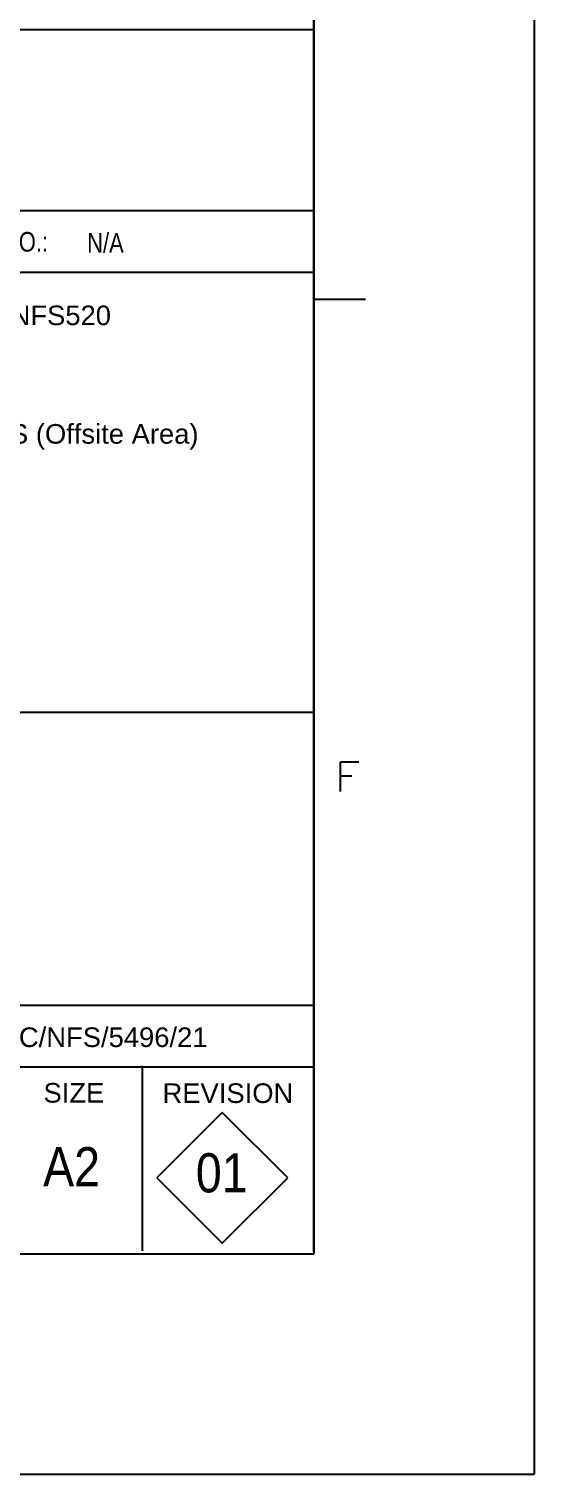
# Model space of a CAD drawing. Header units: millimetres. Extents: x -74 to 521, y -177 to 244.
# Drawn here: x 486.6 to 521, y -176.5 to -77.9 of the extents above; entities that cross this region are included whole.
import ezdxf

# ---------------------------------------------------------------- set-up
doc = ezdxf.new("R2010")
doc.units = ezdxf.units.MM
doc.styles.add('Arial', font='ARIAL.TTF', dxfattribs={"height": 0.2})

# ---------------------------------------------------------------- blocks, each defined once
blk = doc.blocks.new('Unknown-251777438-5465')
at = {"color": 7, "linetype": 'Continuous'}
for p, q in [((521.041, 244.179), (521.041, -176.527)), ((506.005, 229.156), (506.005, -161.504)), ((506.005, 30.331), (506.005, -161.504)), ((506.005, -96.39), (509.523, -96.39)), ((507.831, -129.954), (507.831, -127.951)), ((507.831, -127.951), (509.075, -127.951)), ((507.831, -128.905), (508.597, -128.905)), ((-43.916, -161.504), (506.005, -161.504)), ((426.073, -161.504), (506.005, -161.504)), ((-73.963, -176.527), (521.041, -176.527))]:
    blk.add_line(p, q, dxfattribs=at)
blk = doc.blocks.new('Unknown-251777438-5458')
at = {"color": 7, "linetype": 'Continuous'}
for p, q in [((506.016, -161.364), (506.016, 28.708)), ((426.831, -77.989), (506.016, -77.989)), ((426.834, -77.989), (506.016, -77.989)), ((426.809, -90.324), (506.016, -90.324)), ((426.809, -94.529), (506.016, -94.529)), ((426.834, -124.56), (506.042, -124.56)), ((426.834, -144.544), (506.042, -144.544)), ((426.834, -148.749), (506.042, -148.749)), ((494.308, -161.294), (494.308, -148.679)), ((499.76, -151.851), (495.301, -156.317)), ((504.226, -156.317), (499.76, -151.851)), ((495.301, -156.317), (499.76, -160.776)), ((499.76, -160.776), (504.226, -156.317))]:
    blk.add_line(p, q, dxfattribs=at)
at = {"color": 7, "linetype": 'Continuous', "style": 'Arial', "width": 0.8}
for s, height, p in [('CONTRACTOR JOB NO.:', 1.33711, (470.513, -93.136)), ('N/A', 1.3371, (490.538, -93.213))]:
    blk.add_text(s, height=height, dxfattribs=at).set_placement(p)
at = {"color": 6, "linetype": 'Continuous', "style": 'Arial'}
for s, p in [('215777C008-00000-PO-1800-20301-NFS520', (454.262, -98.154)), ('PACKAGE - III- STEELSTRUCTURES (Offsite Area)', (454.445, -106.239))]:
    blk.add_text(s, height=1.33711, dxfattribs=at).set_placement(p)
at = {"color": 7, "linetype": 'Continuous', "style": 'Arial'}
for s, height, p in [('LTC/C/NFS/5496/21', 1.33711, (481.829, -147.395)), ('SIZE', 1.3371, (487.552, -151.188)), ('REVISION', 1.3371, (495.679, -151.211))]:
    blk.add_text(s, height=height, dxfattribs=at).set_placement(p)
at = {"color": 6, "linetype": 'Continuous', "style": 'Arial', "width": 0.85}
blk.add_text('A2', height=2.6742, dxfattribs=at).set_placement((487.529, -156.896))
at = {"color": 6, "style": 'Arial', "width": 0.85}
blk.add_text('01', height=2.6742, dxfattribs=at).set_placement((497.954, -157.311))

msp = doc.modelspace()

# ---------------------------------------------------------------- block references
for name in ['Unknown-251777438-5465', 'Unknown-251777438-5458']:
    msp.add_blockref(name, (0, 0))

doc.saveas('drawing.dxf')
